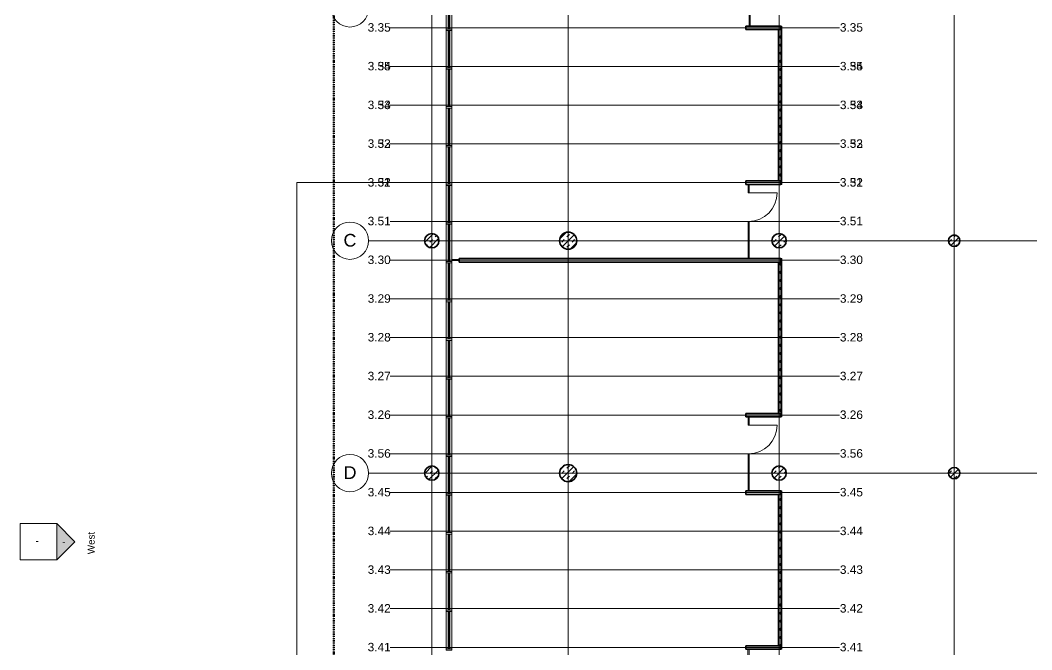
# Model space of a CAD drawing. Header units: millimetres. Extents: x -309577 to 26510, y -302335 to 26695.
# Drawn here: x -309577 to -274339, y -270262 to -248317 of the extents above; entities that cross this region are included whole.
import ezdxf

# ---------------------------------------------------------------- set-up
doc = ezdxf.new("R2010")
doc.units = ezdxf.units.MM
doc.linetypes.add('Achse', pattern=[10, 5, -2.5, 0, -2.5])
doc.linetypes.add('Rasterlinie', pattern=[22.225, 12.7, -3.175, 3.175, -3.175])
for name, color, linetype, lineweight in [('A-ANNO-SYMB', 6, 'Continuous', 9), ('A-DOOR', 1, 'Continuous', 9), ('A-FLOR-OTLN', 6, 'Continuous', 9), ('A-FLOR-STRS', 2, 'Continuous', 9), ('A-GLAZ', 6, 'Continuous', 9), ('A-GLAZ-CWMG', 3, 'Continuous', 9), ('A-WALL', 2, 'Continuous', 9), ('A-WALL-PATT', 2, 'Continuous', 35), ('S-COLS', 6, 'Continuous', 9), ('S-GRID', 1, 'Continuous', 9)]:
    doc.layers.add(name, color=color, linetype=linetype, lineweight=lineweight)
pattern_1 = [(45, (0, 0), (-141.42136, 141.42136), []), (135, (0, 0), (-141.42136, -141.42136), [])]

# ---------------------------------------------------------------- blocks, each defined once
blk = doc.blocks.new('STB Stütze - rund - STB d_60-V1-Ebene 0')
at = {"layer": 'S-COLS'}
h = blk.add_hatch(dxfattribs=at)
h.set_pattern_fill('FP_2', color=256, style=0, pattern_type=2)
h.set_pattern_definition([(45, (290488.7, 264102.99), (-179.60512, 179.60512), []), (45, (290668.3, 264102.99), (-179.60512, 179.60512), [127, -127])])
h.paths.add_polyline_path([(0, -300), (59, -294), (115, -277), (167, -249), (212, -212), (249, -167), (277, -115), (294, -59), (300, 0), (294, 59), (277, 115), (249, 167), (212, 212), (167, 249), (115, 277), (59, 294), (0, 300), (-59, 294), (-115, 277), (-167, 249), (-212, 212), (-249, 167), (-277, 115), (-294, 59), (-300, 0), (-294, -59), (-277, -115), (-249, -167), (-212, -212), (-167, -249), (-115, -277), (-59, -294)], flags=0)
at = {"layer": 'S-COLS', "lineweight": 35}
for start, end in [(360, 180), (180, 360)]:
    blk.add_arc((0, 0), 300, start, end, dxfattribs=at)
blk = doc.blocks.new('STB Stütze - rund - STB d_60-V2-Ebene 0')
at = {"layer": 'S-COLS'}
h = blk.add_hatch(dxfattribs=at)
h.set_pattern_fill('FP_3', color=256, style=0, pattern_type=2)
h.set_pattern_definition([(45, (290488.7, 256002.99), (-179.60512, 179.60512), []), (45, (290668.3, 256002.99), (-179.60512, 179.60512), [127, -127])])
h.paths.add_polyline_path([(0, -300), (59, -294), (115, -277), (167, -249), (212, -212), (249, -167), (277, -115), (294, -59), (300, 0), (294, 59), (277, 115), (249, 167), (212, 212), (167, 249), (115, 277), (59, 294), (0, 300), (-59, 294), (-115, 277), (-167, 249), (-212, 212), (-249, 167), (-277, 115), (-294, 59), (-300, 0), (-294, -59), (-277, -115), (-249, -167), (-212, -212), (-167, -249), (-115, -277), (-59, -294)], flags=0)
at = {"layer": 'S-COLS', "lineweight": 35}
for start, end in [(360, 180), (180, 360)]:
    blk.add_arc((0, 0), 300, start, end, dxfattribs=at)
blk = doc.blocks.new('STB Stütze - rund - STB d_50-V4-Ebene 0')
at = {"layer": 'S-COLS'}
h = blk.add_hatch(dxfattribs=at)
h.set_pattern_fill('FP_8', color=256, style=0, pattern_type=2)
h.set_pattern_definition([(45, (295238.7, 256002.99), (-179.60512, 179.60512), []), (45, (295418.3, 256002.99), (-179.60512, 179.60512), [127, -127])])
h.paths.add_polyline_path([(0, -250), (56, -244), (108, -225), (156, -195), (195, -156), (225, -108), (244, -56), (250, 0), (244, 56), (225, 108), (195, 156), (156, 195), (108, 225), (56, 244), (0, 250), (-56, 244), (-108, 225), (-156, 195), (-195, 156), (-225, 108), (-244, 56), (-250, 0), (-244, -56), (-225, -108), (-195, -156), (-156, -195), (-108, -225), (-56, -244)], flags=0)
at = {"layer": 'S-COLS', "lineweight": 35}
for start, end in [(360, 180), (180, 360)]:
    blk.add_arc((0, 0), 250, start, end, dxfattribs=at)
blk = doc.blocks.new('STB Stütze - rund - STB d_50-V5-Ebene 0')
at = {"layer": 'S-COLS'}
h = blk.add_hatch(dxfattribs=at)
h.set_pattern_fill('FP_9', color=256, style=0, pattern_type=2)
h.set_pattern_definition([(45, (283138.7, 256002.99), (-179.60512, 179.60512), []), (45, (283318.3, 256002.99), (-179.60512, 179.60512), [127, -127])])
h.paths.add_polyline_path([(0, -250), (56, -244), (108, -225), (156, -195), (195, -156), (225, -108), (244, -56), (250, 0), (244, 56), (225, 108), (195, 156), (156, 195), (108, 225), (56, 244), (0, 250), (-56, 244), (-108, 225), (-156, 195), (-195, 156), (-225, 108), (-244, 56), (-250, 0), (-244, -56), (-225, -108), (-195, -156), (-156, -195), (-108, -225), (-56, -244)], flags=0)
at = {"layer": 'S-COLS', "lineweight": 35}
for start, end in [(360, 180), (180, 360)]:
    blk.add_arc((0, 0), 250, start, end, dxfattribs=at)
blk = doc.blocks.new('STB Stütze - rund - STB d_50-V7-Ebene 0')
at = {"layer": 'S-COLS'}
h = blk.add_hatch(dxfattribs=at)
h.set_pattern_fill('FP_11', color=256, style=0, pattern_type=2)
h.set_pattern_definition([(45, (295238.7, 264102.99), (-179.60512, 179.60512), []), (45, (295418.3, 264102.99), (-179.60512, 179.60512), [127, -127])])
h.paths.add_polyline_path([(0, -250), (56, -244), (108, -225), (156, -195), (195, -156), (225, -108), (244, -56), (250, 0), (244, 56), (225, 108), (195, 156), (156, 195), (108, 225), (56, 244), (0, 250), (-56, 244), (-108, 225), (-156, 195), (-195, 156), (-225, 108), (-244, 56), (-250, 0), (-244, -56), (-225, -108), (-195, -156), (-156, -195), (-108, -225), (-56, -244)], flags=0)
at = {"layer": 'S-COLS', "lineweight": 35}
for start, end in [(360, 180), (180, 360)]:
    blk.add_arc((0, 0), 250, start, end, dxfattribs=at)
blk = doc.blocks.new('STB Stütze - rund - STB d_50-V8-Ebene 0')
at = {"layer": 'S-COLS'}
h = blk.add_hatch(dxfattribs=at)
h.set_pattern_fill('FP_12', color=256, style=0, pattern_type=2)
h.set_pattern_definition([(45, (283138.7, 264102.99), (-179.60512, 179.60512), []), (45, (283318.3, 264102.99), (-179.60512, 179.60512), [127, -127])])
h.paths.add_polyline_path([(0, -250), (56, -244), (108, -225), (156, -195), (195, -156), (225, -108), (244, -56), (250, 0), (244, 56), (225, 108), (195, 156), (156, 195), (108, 225), (56, 244), (0, 250), (-56, 244), (-108, 225), (-156, 195), (-195, 156), (-225, 108), (-244, 56), (-250, 0), (-244, -56), (-225, -108), (-195, -156), (-156, -195), (-108, -225), (-56, -244)], flags=0)
at = {"layer": 'S-COLS', "lineweight": 35}
for start, end in [(360, 180), (180, 360)]:
    blk.add_arc((0, 0), 250, start, end, dxfattribs=at)
blk = doc.blocks.new('Systemelement - Metallpanel-250389-Ebene 0')
at = {"layer": 'A-GLAZ'}
h = blk.add_hatch(dxfattribs=at)
h.set_pattern_fill('FP_15', color=256, style=0, pattern_type=2)
h.set_pattern_definition([(180, (0, 0), (-6e-14, -500), [])])
h.paths.add_polyline_path([(-650, 25), (-650, 15), (650, 15), (650, 25)], flags=0)
h.paths.add_polyline_path([(-650, -25), (650, -25), (650, -15), (-650, -15)], flags=0)
for p, q in [((-650, 25), (650, 25)), ((650, -25), (-650, -25))]:
    blk.add_line(p, q, dxfattribs=at)
blk = doc.blocks.new('Rechteckiger Pfosten - 5 x 20-V11-Ebene 0')
at = {"layer": 'A-GLAZ-CWMG'}
for p, q in [((-294739, -255428), (-294739, -256728)), ((-294539, -255428), (-294539, -256660)), ((-294539, -256690), (-294539, -256728))]:
    blk.add_line(p, q, dxfattribs=at)
blk = doc.blocks.new('Rechteckiger Pfosten - 5 x 20-250394-Ebene 0')
at = {"layer": 'A-GLAZ-CWMG'}
for p, q in [((-294739, -272978), (-294739, -274278)), ((-294539, -272978), (-294539, -274278))]:
    blk.add_line(p, q, dxfattribs=at)
blk = doc.blocks.new('Systemelement - Metallpanel-250403-Ebene 0')
at = {"layer": 'A-GLAZ'}
for p, q in [((144, 25), (-144, 25)), ((-144, 25), (-144, -25)), ((144, -25), (144, 25)), ((-144, -25), (144, -25))]:
    blk.add_line(p, q, dxfattribs=at)
blk = doc.blocks.new('Systemelement - Verglasung-250406-Ebene 0')
at = {"layer": 'A-GLAZ'}
for p, q in [((144, 15), (-144, 15)), ((-144, 15), (-144, -15)), ((144, -15), (144, 15)), ((-144, -15), (144, -15))]:
    blk.add_line(p, q, dxfattribs=at)
blk = doc.blocks.new('Türelement 1-flg - Drehflügel - Glas - Standard-250404-Ebene 0')
at = {"layer": 'A-DOOR'}
blk.add_line((-499, 0), (-499, 997), dxfattribs=at)
blk.add_arc((-499, 0), 997, 360, 90, dxfattribs=at)
blk = doc.blocks.new('Systemelement - Verglasung-250407-Ebene 0')
at = {"layer": 'A-GLAZ'}
for p, q in [((645, 15), (-645, 15)), ((-645, 15), (-645, -15)), ((645, -15), (645, 15)), ((-645, -15), (645, -15))]:
    blk.add_line(p, q, dxfattribs=at)
blk = doc.blocks.new('Systemelement - Verglasung-250408-Ebene 0')
at = {"layer": 'A-GLAZ'}
for p, q in [((125, 15), (-125, 15)), ((-125, 15), (-125, -15)), ((125, -15), (125, 15)), ((-125, -15), (125, -15))]:
    blk.add_line(p, q, dxfattribs=at)
blk = doc.blocks.new('Systemelement - Verglasung-250471-Ebene 0')
at = {"layer": 'A-GLAZ'}
for p, q in [((650, 15), (-650, 15)), ((-650, 15), (-650, -15)), ((650, -15), (650, 15)), ((-650, -15), (650, -15))]:
    blk.add_line(p, q, dxfattribs=at)
blk = doc.blocks.new('Rechteckiger Pfosten - 5 x 20-250474-Ebene 0')
at = {"layer": 'A-GLAZ-CWMG'}
for p, q in [((-25, 100), (25, 100)), ((-25, -100), (-25, 100)), ((25, 100), (25, -100)), ((25, -100), (-25, -100))]:
    blk.add_line(p, q, dxfattribs=at)
blk = doc.blocks.new('Systemelement - Verglasung-250532-Ebene 0')
at = {"layer": 'A-GLAZ'}
for p, q in [((617.5, 15), (-617.5, 15)), ((-617.5, 15), (-617.5, -15)), ((617.5, -15), (617.5, 15)), ((-617.5, -15), (617.5, -15))]:
    blk.add_line(p, q, dxfattribs=at)
blk = doc.blocks.new('STB Stütze - rund - STB d_40-V80-Ebene 0')
at = {"layer": 'S-COLS'}
h = blk.add_hatch(dxfattribs=at)
h.set_pattern_fill('FP_92', color=256, style=0, pattern_type=2)
h.set_pattern_definition([(45, (277038.7, 256002.99), (-179.60512, 179.60512), []), (45, (277218.3, 256002.99), (-179.60512, 179.60512), [127, -127])])
h.paths.add_polyline_path([(24, -199), (71, -187), (114, -165), (150, -133), (177, -93), (194, -48), (200, 0), (194, 48), (177, 93), (150, 133), (114, 165), (71, 187), (24, 199), (-24, 199), (-71, 187), (-114, 165), (-150, 133), (-177, 93), (-194, 48), (-200, 0), (-194, -48), (-177, -93), (-150, -133), (-114, -165), (-71, -187), (-24, -199)], flags=0)
at = {"layer": 'S-COLS', "lineweight": 35}
for start, end in [(360, 180), (180, 360)]:
    blk.add_arc((0, 0), 200, start, end, dxfattribs=at)
blk = doc.blocks.new('STB Stütze - rund - STB d_40-V81-Ebene 0')
at = {"layer": 'S-COLS'}
h = blk.add_hatch(dxfattribs=at)
h.set_pattern_fill('FP_93', color=256, style=0, pattern_type=2)
h.set_pattern_definition([(45, (277038.7, 264102.99), (-179.60512, 179.60512), []), (45, (277218.3, 264102.99), (-179.60512, 179.60512), [127, -127])])
h.paths.add_polyline_path([(24, -199), (71, -187), (114, -165), (150, -133), (177, -93), (194, -48), (200, 0), (194, 48), (177, 93), (150, 133), (114, 165), (71, 187), (24, 199), (-24, 199), (-71, 187), (-114, 165), (-150, 133), (-177, 93), (-194, 48), (-200, 0), (-194, -48), (-177, -93), (-150, -133), (-114, -165), (-71, -187), (-24, -199)], flags=0)
at = {"layer": 'S-COLS', "lineweight": 35}
for start, end in [(360, 180), (180, 360)]:
    blk.add_arc((0, 0), 200, start, end, dxfattribs=at)
blk = doc.blocks.new('Ansicht - Gefüllter Pfeil und Ansichtsname-212564-Ebene 0')
at = {"layer": 'A-ANNO-SYMB'}
for p, q in [((-6.35, -6.35), (-6.35, 6.35)), ((-6.35, 6.35), (6.35, 6.35)), ((6.35, 6.35), (6.35, -6.35)), ((6.35, -6.35), (-6.35, -6.35))]:
    blk.add_line(p, q, dxfattribs=at)
blk = doc.blocks.new('Ansicht - Gefüllter Pfeil und Ansichtsname-212290-Ebene 0')
at = {"layer": 'A-ANNO-SYMB'}
blk.add_hatch(color=256, dxfattribs=at).paths.add_polyline_path([(6.35, 0), (-6.35, 0), (0, 6.35)], flags=0)
for p, q in [((0, 6.35), (-6.35, 0)), ((6.35, 0), (0, 6.35)), ((-6.35, 0), (6.35, 0))]:
    blk.add_line(p, q, dxfattribs=at)
blk = doc.blocks.new('Raster - Rasterbeschriftung-194804-Ebene 0')
at = {"layer": 'S-GRID'}
blk.add_circle((0, 0), 6.5, dxfattribs=at)

msp = doc.modelspace()

# ---------------------------------------------------------------- hatches: boundary and pattern name
at = {"layer": 'A-WALL-PATT', "lineweight": 9}
h = msp.add_hatch(dxfattribs=at)
h.set_pattern_fill('FP_5', color=256, style=0, pattern_type=2)
h.set_pattern_definition(pattern_1)
h.paths.add_polyline_path([(-283151, -253920), (-283076, -253920), (-283076, -248645), (-283151, -248645), (-283151, -251558)], flags=0)
h = msp.add_hatch(dxfattribs=at)
h.set_pattern_fill('FP_5', color=256, style=0, pattern_type=2)
h.set_pattern_definition(pattern_1)
h.paths.add_polyline_path([(-283151, -262020), (-283076, -262020), (-283076, -256745), (-283151, -256745), (-283151, -257226)], flags=0)
h = msp.add_hatch(dxfattribs=at)
h.set_pattern_fill('FP_5', color=256, style=0, pattern_type=2)
h.set_pattern_definition(pattern_1)
h.paths.add_polyline_path([(-283076, -270120), (-283076, -264845), (-283151, -264845), (-283151, -270120)], flags=0)

# ---------------------------------------------------------------- linework, layer by layer
at = {"layer": 'A-ANNO-SYMB', "linetype": 'Achse', "lineweight": 50}
msp.add_line((-298654, -232148), (-298654, -300973), dxfattribs=at)
at = {"layer": 'A-FLOR-OTLN'}
for p, q in [((-295239, -248153), (-295239, -255753)), ((-295239, -256253), (-295239, -263853)), ((-295239, -264353), (-295239, -271953))]:
    msp.add_line(p, q, dxfattribs=at)
at = {"layer": 'A-FLOR-STRS'}
for q in [(-295239, -253978), (-299939, -286933)]:
    msp.add_line((-299939, -253978), q, dxfattribs=at)
at = {"layer": 'A-WALL', "color": 10, "lineweight": 35}
for p, q in [((-283076, -248520), (-284304, -248520)), ((-284304, -248520), (-284304, -248645)), ((-284304, -248645), (-283076, -248645)), ((-283076, -248520), (-283076, -248645)), ((-283076, -253920), (-284304, -253920)), ((-284304, -253920), (-284304, -254045)), ((-284304, -254045), (-283076, -254045)), ((-283076, -253920), (-283076, -254045)), ((-283076, -256620), (-294289, -256620)), ((-294289, -256620), (-294289, -256745)), ((-294289, -256745), (-283076, -256745)), ((-283076, -256620), (-283076, -256745)), ((-283076, -262020), (-284304, -262020)), ((-284304, -262020), (-284304, -262145)), ((-284304, -262145), (-283076, -262145)), ((-283076, -262020), (-283076, -262145)), ((-283076, -264720), (-284304, -264720)), ((-284304, -264720), (-284304, -264845)), ((-284304, -264845), (-283076, -264845)), ((-283076, -264720), (-283076, -264845)), ((-283076, -270120), (-284304, -270120)), ((-284304, -270120), (-284304, -270245)), ((-284304, -270245), (-283076, -270245)), ((-283076, -270120), (-283076, -270245))]:
    msp.add_line(p, q, dxfattribs=at)
at = {"layer": 'A-WALL', "color": 7}
for p, q in [((-283176, -248645), (-283176, -253920)), ((-283051, -248520), (-283076, -248520)), ((-283051, -254045), (-283051, -248520)), ((-283076, -254045), (-283051, -254045)), ((-283176, -256745), (-283176, -262020)), ((-283051, -256620), (-283076, -256620)), ((-283051, -262145), (-283051, -256620)), ((-283076, -262145), (-283051, -262145)), ((-283176, -264845), (-283176, -270120)), ((-283051, -264720), (-283076, -264720)), ((-283051, -270245), (-283051, -264720)), ((-283076, -270245), (-283051, -270245))]:
    msp.add_line(p, q, dxfattribs=at)
at = {"layer": 'A-WALL'}
for p, q in [((-283151, -253920), (-283151, -248645)), ((-283076, -253920), (-283076, -248645)), ((-283151, -262020), (-283151, -256745)), ((-283076, -262020), (-283076, -256745)), ((-283151, -270120), (-283151, -264845)), ((-283076, -270120), (-283076, -264845))]:
    msp.add_line(p, q, dxfattribs=at)
at = {"layer": 'S-GRID', "linetype": 'Rasterlinie'}
for p, q in [((-295239, -235883), (-295239, -296483)), ((-290489, -280391), (-290489, -235883)), ((-283139, -235883), (-283139, -280391)), ((-277039, -296483), (-277039, -235883)), ((-297439, -256003), (-175468, -256003)), ((-175468, -264103), (-297439, -264103))]:
    msp.add_line(p, q, dxfattribs=at)
at = {"layer": 'S-GRID', "lineweight": 18}
for p, q in [((-296690, -248578), (-281042, -248578)), ((-296690, -249928), (-281042, -249928)), ((-296690, -249928), (-281042, -249928)), ((-296690, -251278), (-281042, -251278)), ((-296690, -251278), (-281042, -251278)), ((-296690, -252628), (-281042, -252628)), ((-296690, -252628), (-281042, -252628)), ((-296690, -253978), (-281042, -253978)), ((-296690, -253978), (-281042, -253978)), ((-296690, -255328), (-281042, -255328)), ((-296690, -256678), (-281042, -256678)), ((-296690, -258028), (-281042, -258028)), ((-296690, -259378), (-281042, -259378)), ((-296690, -260728), (-281042, -260728)), ((-296690, -262078), (-281042, -262078)), ((-296690, -263428), (-281042, -263428)), ((-296690, -264778), (-281042, -264778)), ((-296690, -266128), (-281042, -266128)), ((-296690, -267478), (-281042, -267478)), ((-296690, -268828), (-281042, -268828)), ((-296690, -270178), (-281042, -270178))]:
    msp.add_line(p, q, dxfattribs=at)

# ---------------------------------------------------------------- block references
at = {"layer": 'A-ANNO-SYMB', "xscale": 99.99999999999993, "yscale": 99.99999999999993, "zscale": 99.99999999999993}
for name, p, rotation in [('Ansicht - Gefüllter Pfeil und Ansichtsname-212564-Ebene 0', (-308942, -266494), 180), ('Ansicht - Gefüllter Pfeil und Ansichtsname-212290-Ebene 0', (-308307, -266494), 269.9999999999992)]:
    msp.add_blockref(name, p, dxfattribs=dict(at, rotation=rotation))
at = {"layer": 'A-DOOR', "rotation": 270}
for p in [(-284204, -254832), (-284204, -262932)]:
    msp.add_blockref('Türelement 1-flg - Drehflügel - Glas - Standard-250404-Ebene 0', p, dxfattribs=at)
at = {"layer": 'A-GLAZ'}
for name, p, rotation in [('Systemelement - Metallpanel-250389-Ebene 0', (-294639, -247978), 89.9999999999999), ('Systemelement - Verglasung-250471-Ebene 0', (-294639, -247978), 89.9999999999999), ('Systemelement - Verglasung-250532-Ebene 0', (-284164, -247903), 270), ('Systemelement - Metallpanel-250389-Ebene 0', (-294639, -249328), 89.9999999999999), ('Systemelement - Verglasung-250471-Ebene 0', (-294639, -249328), 89.9999999999999), ('Systemelement - Metallpanel-250389-Ebene 0', (-294639, -250678), 89.9999999999999), ('Systemelement - Verglasung-250471-Ebene 0', (-294639, -250678), 89.9999999999999), ('Systemelement - Metallpanel-250389-Ebene 0', (-294639, -252028), 89.9999999999999), ('Systemelement - Verglasung-250471-Ebene 0', (-294639, -252028), 89.9999999999999), ('Systemelement - Metallpanel-250389-Ebene 0', (-294639, -253378), 89.9999999999999), ('Systemelement - Verglasung-250471-Ebene 0', (-294639, -253378), 89.9999999999999), ('Systemelement - Verglasung-250406-Ebene 0', (-284204, -254189), 270), ('Systemelement - Metallpanel-250389-Ebene 0', (-294639, -254728), 89.9999999999999), ('Systemelement - Verglasung-250471-Ebene 0', (-294639, -254728), 89.9999999999999), ('Systemelement - Metallpanel-250389-Ebene 0', (-294639, -256078), 89.9999999999999), ('Systemelement - Verglasung-250471-Ebene 0', (-294639, -256078), 89.9999999999999), ('Systemelement - Verglasung-250407-Ebene 0', (-284204, -255975), 270), ('Systemelement - Metallpanel-250389-Ebene 0', (-294639, -257428), 89.9999999999999), ('Systemelement - Verglasung-250471-Ebene 0', (-294639, -257428), 89.9999999999999), ('Systemelement - Metallpanel-250389-Ebene 0', (-294639, -258778), 89.9999999999999), ('Systemelement - Verglasung-250471-Ebene 0', (-294639, -258778), 89.9999999999999), ('Systemelement - Metallpanel-250389-Ebene 0', (-294639, -260128), 89.9999999999999), ('Systemelement - Verglasung-250471-Ebene 0', (-294639, -260128), 89.9999999999999), ('Systemelement - Metallpanel-250389-Ebene 0', (-294639, -261478), 89.9999999999999), ('Systemelement - Verglasung-250471-Ebene 0', (-294639, -261478), 89.9999999999999), ('Systemelement - Verglasung-250406-Ebene 0', (-284204, -262289), 270), ('Systemelement - Metallpanel-250389-Ebene 0', (-294639, -262828), 89.9999999999999), ('Systemelement - Verglasung-250471-Ebene 0', (-294639, -262828), 89.9999999999999), ('Systemelement - Metallpanel-250389-Ebene 0', (-294639, -264178), 89.9999999999999), ('Systemelement - Verglasung-250471-Ebene 0', (-294639, -264178), 89.9999999999999), ('Systemelement - Verglasung-250407-Ebene 0', (-284204, -264075), 270), ('Systemelement - Metallpanel-250389-Ebene 0', (-294639, -265528), 89.9999999999999), ('Systemelement - Verglasung-250471-Ebene 0', (-294639, -265528), 89.9999999999999), ('Systemelement - Metallpanel-250389-Ebene 0', (-294639, -266878), 89.9999999999999), ('Systemelement - Verglasung-250471-Ebene 0', (-294639, -266878), 89.9999999999999), ('Systemelement - Metallpanel-250389-Ebene 0', (-294639, -268228), 89.9999999999999), ('Systemelement - Verglasung-250471-Ebene 0', (-294639, -268228), 89.9999999999999), ('Systemelement - Metallpanel-250389-Ebene 0', (-294639, -269578), 89.9999999999999), ('Systemelement - Verglasung-250471-Ebene 0', (-294639, -269578), 89.9999999999999), ('Systemelement - Metallpanel-250403-Ebene 0', (-284204, -270389), 270)]:
    msp.add_blockref(name, p, dxfattribs=dict(at, rotation=rotation))
msp.add_blockref('Systemelement - Verglasung-250408-Ebene 0', (-294414, -256675), dxfattribs=at)
at = {"layer": 'A-GLAZ-CWMG'}
for name, p in [('Rechteckiger Pfosten - 5 x 20-250394-Ebene 0', (0, 25650)), ('Rechteckiger Pfosten - 5 x 20-250394-Ebene 0', (0, 24300)), ('Rechteckiger Pfosten - 5 x 20-250394-Ebene 0', (0, 22950)), ('Rechteckiger Pfosten - 5 x 20-250394-Ebene 0', (0, 21600)), ('Rechteckiger Pfosten - 5 x 20-250394-Ebene 0', (0, 20250)), ('Rechteckiger Pfosten - 5 x 20-250394-Ebene 0', (0, 18900)), ('Rechteckiger Pfosten - 5 x 20-V11-Ebene 0', (0, 0)), ('Rechteckiger Pfosten - 5 x 20-250394-Ebene 0', (0, 16200)), ('Rechteckiger Pfosten - 5 x 20-250394-Ebene 0', (0, 14850)), ('Rechteckiger Pfosten - 5 x 20-250394-Ebene 0', (0, 13500)), ('Rechteckiger Pfosten - 5 x 20-250394-Ebene 0', (0, 12150)), ('Rechteckiger Pfosten - 5 x 20-250394-Ebene 0', (0, 10800)), ('Rechteckiger Pfosten - 5 x 20-250394-Ebene 0', (0, 9450)), ('Rechteckiger Pfosten - 5 x 20-250394-Ebene 0', (0, 8100)), ('Rechteckiger Pfosten - 5 x 20-250394-Ebene 0', (0, 6750)), ('Rechteckiger Pfosten - 5 x 20-250394-Ebene 0', (0, 5400)), ('Rechteckiger Pfosten - 5 x 20-250394-Ebene 0', (0, 4050))]:
    msp.add_blockref(name, p, dxfattribs=at)
at = {"layer": 'A-GLAZ-CWMG', "extrusion": (0, 0, -1), "rotation": 90.0000000000001}
for p in [(294639, -248653), (294639, -250003), (294639, -251353), (294639, -252703), (294639, -254053), (294639, -255403), (294639, -256753), (294639, -258103), (294639, -259453), (294639, -260803), (294639, -262153), (294639, -263503), (294639, -264853), (294639, -266203), (294639, -267553), (294639, -268903), (294639, -270253)]:
    msp.add_blockref('Rechteckiger Pfosten - 5 x 20-250474-Ebene 0', p, dxfattribs=at)
at = {"layer": 'S-COLS'}
for name, p in [('STB Stütze - rund - STB d_50-V4-Ebene 0', (-295239, -256003)), ('STB Stütze - rund - STB d_60-V2-Ebene 0', (-290489, -256003)), ('STB Stütze - rund - STB d_50-V5-Ebene 0', (-283139, -256003)), ('STB Stütze - rund - STB d_40-V80-Ebene 0', (-277039, -256003)), ('STB Stütze - rund - STB d_50-V7-Ebene 0', (-295239, -264103)), ('STB Stütze - rund - STB d_60-V1-Ebene 0', (-290489, -264103)), ('STB Stütze - rund - STB d_50-V8-Ebene 0', (-283139, -264103)), ('STB Stütze - rund - STB d_40-V81-Ebene 0', (-277039, -264103))]:
    msp.add_blockref(name, p, dxfattribs=at)
at = {"layer": 'S-GRID', "xscale": 99.99999999999993, "yscale": 99.99999999999993, "zscale": 99.99999999999993}
for p, rotation in [((-298089, -247903), 89.99999999999982), ((-298089, -256003), 269.9999999999995), ((-298089, -264103), 89.99999999999982)]:
    msp.add_blockref('Raster - Rasterbeschriftung-194804-Ebene 0', p, dxfattribs=dict(at, rotation=rotation))

# ---------------------------------------------------------------- texts
at = {"layer": 'A-ANNO-SYMB', "insert": (-307614, -266539), "char_height": 245.88, "width": 924, "attachment_point": 2, "rotation": 90, "line_spacing_factor": 0.938532}
msp.add_mtext('\\fArial|b0|i0|c0|p34|;\\PWest', dxfattribs=at)
at = {"layer": 'A-ANNO-SYMB', "char_height": 245.88, "width": 135, "attachment_point": 2, "line_spacing_factor": 0.938532}
for insert in [(-308984, -266336), (-308056, -266375)]:
    msp.add_mtext('\\fArial|b0|i0|c0|p34|;-', dxfattribs=dict(at, insert=insert))
at = {"layer": 'S-GRID', "char_height": 295.06, "width": 957.6, "attachment_point": 2, "line_spacing_factor": 0.938532}
for s, insert in [('\\fArial|b0|i0|c0|p34|;3.35', (-297071, -248420)), ('\\fArial|b0|i0|c0|p34|;3.35', (-280622, -248420)), ('\\fArial|b0|i0|c0|p34|;3.34', (-297071, -249770)), ('\\fArial|b0|i0|c0|p34|;3.55', (-297071, -249770)), ('\\fArial|b0|i0|c0|p34|;3.34', (-280622, -249770)), ('\\fArial|b0|i0|c0|p34|;3.55', (-280622, -249770)), ('\\fArial|b0|i0|c0|p34|;3.33', (-297071, -251120)), ('\\fArial|b0|i0|c0|p34|;3.54', (-297071, -251120)), ('\\fArial|b0|i0|c0|p34|;3.33', (-280622, -251120)), ('\\fArial|b0|i0|c0|p34|;3.54', (-280622, -251120)), ('\\fArial|b0|i0|c0|p34|;3.32', (-297071, -252470)), ('\\fArial|b0|i0|c0|p34|;3.53', (-297071, -252470)), ('\\fArial|b0|i0|c0|p34|;3.32', (-280622, -252470)), ('\\fArial|b0|i0|c0|p34|;3.53', (-280622, -252470)), ('\\fArial|b0|i0|c0|p34|;3.31', (-297071, -253820)), ('\\fArial|b0|i0|c0|p34|;3.52', (-297071, -253820)), ('\\fArial|b0|i0|c0|p34|;3.31', (-280622, -253820)), ('\\fArial|b0|i0|c0|p34|;3.52', (-280622, -253820)), ('\\fArial|b0|i0|c0|p34|;3.51', (-297071, -255170)), ('\\fArial|b0|i0|c0|p34|;3.51', (-280622, -255170)), ('\\fArial|b0|i0|c0|p34|;3.30', (-297071, -256520)), ('\\fArial|b0|i0|c0|p34|;3.30', (-280622, -256520)), ('\\fArial|b0|i0|c0|p34|;3.29', (-297071, -257870)), ('\\fArial|b0|i0|c0|p34|;3.29', (-280622, -257870)), ('\\fArial|b0|i0|c0|p34|;3.28', (-297071, -259220)), ('\\fArial|b0|i0|c0|p34|;3.28', (-280622, -259220)), ('\\fArial|b0|i0|c0|p34|;3.27', (-297071, -260570)), ('\\fArial|b0|i0|c0|p34|;3.27', (-280622, -260570)), ('\\fArial|b0|i0|c0|p34|;3.26', (-297071, -261920)), ('\\fArial|b0|i0|c0|p34|;3.26', (-280622, -261920)), ('\\fArial|b0|i0|c0|p34|;3.56', (-297071, -263270)), ('\\fArial|b0|i0|c0|p34|;3.56', (-280622, -263270)), ('\\fArial|b0|i0|c0|p34|;3.45', (-297071, -264620)), ('\\fArial|b0|i0|c0|p34|;3.45', (-280622, -264620)), ('\\fArial|b0|i0|c0|p34|;3.44', (-297071, -265970)), ('\\fArial|b0|i0|c0|p34|;3.44', (-280622, -265970)), ('\\fArial|b0|i0|c0|p34|;3.43', (-297071, -267320)), ('\\fArial|b0|i0|c0|p34|;3.43', (-280622, -267320)), ('\\fArial|b0|i0|c0|p34|;3.42', (-297071, -268670)), ('\\fArial|b0|i0|c0|p34|;3.42', (-280622, -268670)), ('\\fArial|b0|i0|c0|p34|;3.41', (-297071, -270020)), ('\\fArial|b0|i0|c0|p34|;3.41', (-280622, -270020))]:
    msp.add_mtext(s, dxfattribs=dict(at, insert=insert))

# ---------------------------------------------------------------- next in the draw order: texts
at = {"layer": 'S-GRID', "char_height": 442.59, "width": 529.15, "attachment_point": 2, "line_spacing_factor": 0.938532, "bg_fill": 3, "box_fill_scale": 1.25, "bg_fill_color": 0, "bg_fill_transparency": 0}
for s, insert in [('\\fArial|b0|i0|c0|p34|;C', (-298091, -255765)), ('\\fArial|b0|i0|c0|p34|;D', (-298086, -263865))]:
    msp.add_mtext(s, dxfattribs=dict(at, insert=insert))

doc.saveas('drawing.dxf')
